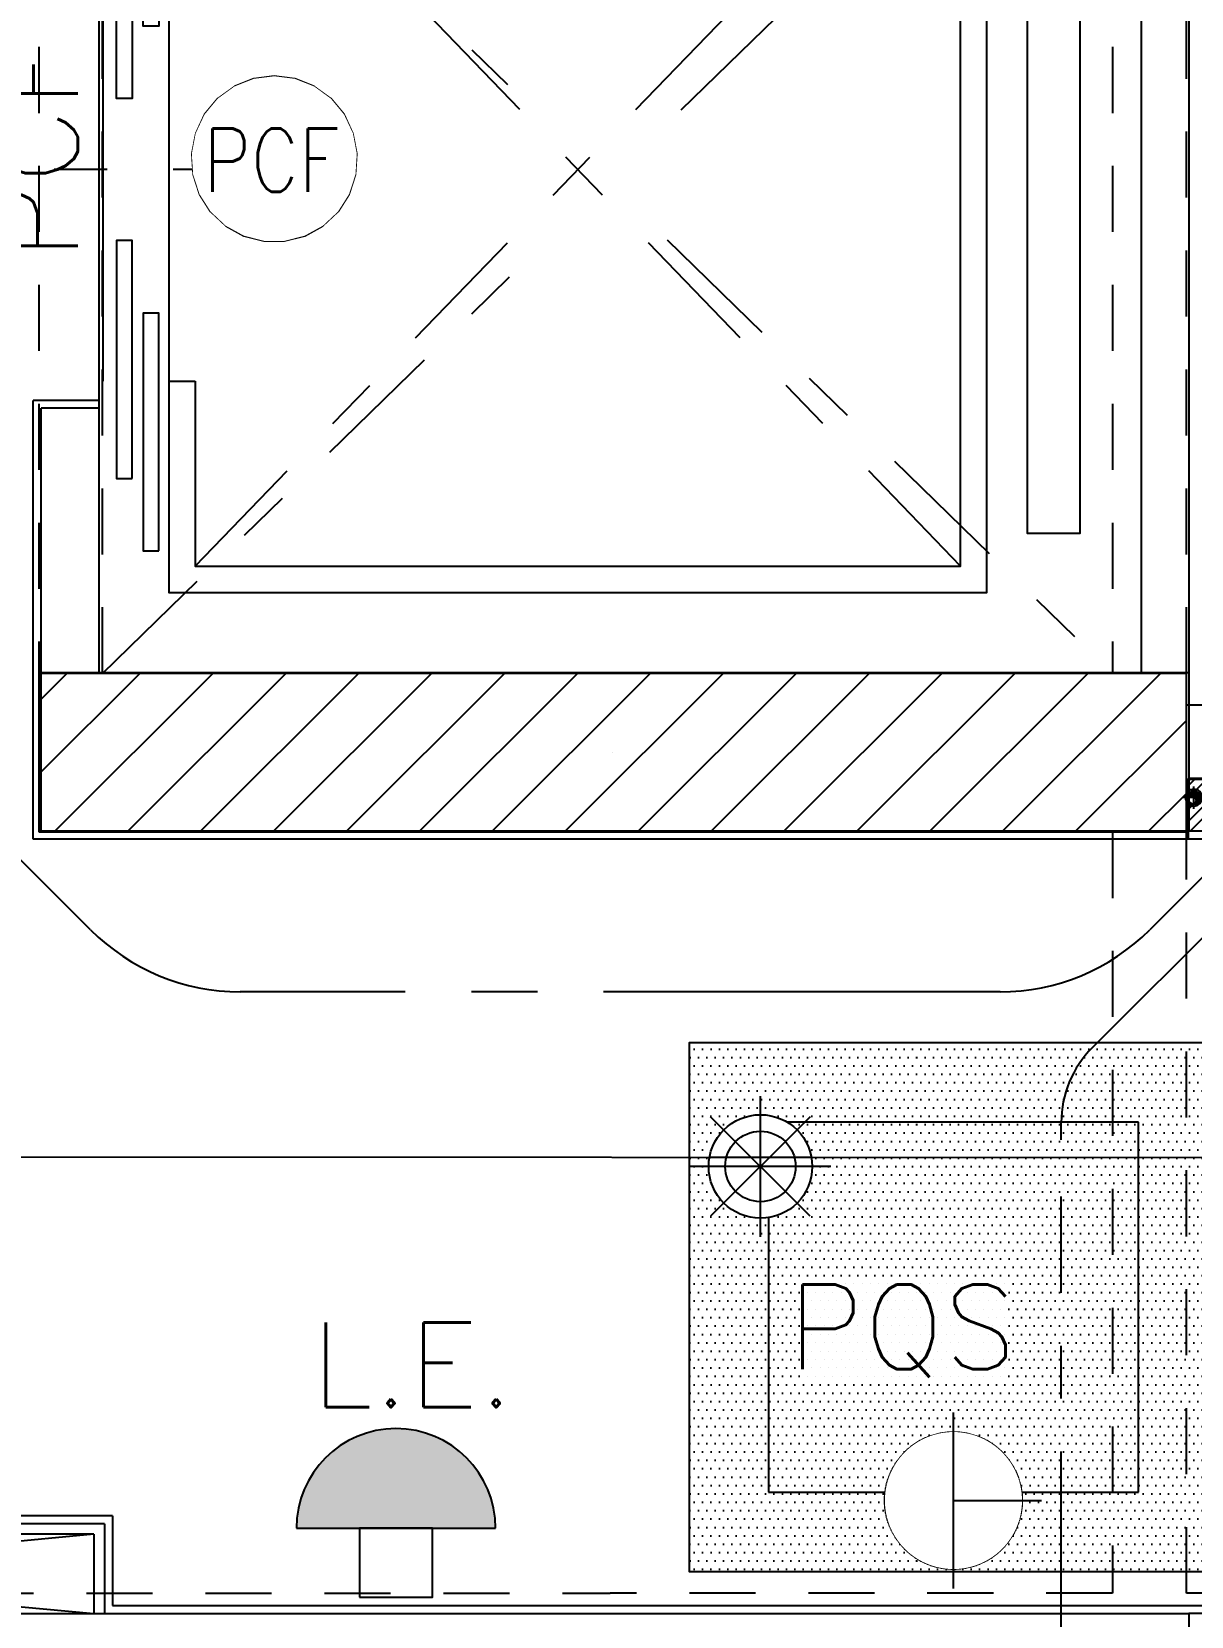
# Model space of a CAD drawing. Header units: millimetres. Extents: x 188.6 to 263.2, y 40.1 to 120.1.
# Drawn here: x 198.883 to 201.076, y 86.335 to 89.332 of the extents above; entities that cross this region are included whole.
import ezdxf
from ezdxf.enums import TextEntityAlignment as Align

# ---------------------------------------------------------------- set-up
doc = ezdxf.new("R2010")
doc.units = ezdxf.units.MM
doc.set_wipeout_variables(frame=1)
for name, pattern in [('CENTER2', [1.125, 0.75, -0.125, 0.125, -0.125]), ('DASHDOT2', [0.5, 0.25, -0.125, 0, -0.125]), ('HIDDEN2', [0.1875, 0.125, -0.0625])]:
    doc.linetypes.add(name, pattern=pattern)
for name, color, linetype in [('_XREF_APTOS 603 E 604$0$A-MC-ALVENARIA', 8, 'Continuous'), ('_XREF_APTOS 603 E 604$0$XREF-TIPO$0$V-MC-VISTA1', 8, 'Continuous'), ('ARQ', 8, 'Continuous'), ('ESTR-PILARES', 11, 'Continuous'), ('ESTR-VIGAS', 11, 'HIDDEN2'), ('ESTRUTURA', 7, 'Continuous'), ('EXTINTORES', 2, 'Continuous'), ('GAS-CX', 202, 'Continuous'), ('GAS-TUBO-PISO', 6, 'CENTER2'), ('INC-EXTINTORES', 20, 'Continuous'), ('INC-LE', 96, 'Continuous'), ('INC-PCF', 254, 'Continuous'), ('INC-TEXTO', 7, 'Continuous'), ('LE', 96, 'Continuous'), ('LE-TEXTO', 7, 'Continuous'), ('SPK', 10, 'Continuous'), ('SPK-INTERNO', 244, 'Continuous'), ('SPK-TUBO-TETO', 12, 'Continuous')]:
    doc.layers.add(name, color=color, linetype=linetype)
doc.styles.add('60-50', font='romans.shx', dxfattribs={"height": 0.08})
doc.styles.add('60-75', font='romans.shx', dxfattribs={"height": 0.12})
doc.styles.add('ROMANS', font='ROMANS.SHX', dxfattribs={"height": 0.15})

# ---------------------------------------------------------------- blocks, each defined once
blk = doc.blocks.new('COBERTURA_29-09-2016')
at = {"layer": 'ESTR-PILARES', "linetype": 'Continuous'}
for p, q in [((-7.78, 1.5492), (-7.5892, 1.74)), ((-7.78, 1.687), (-7.727, 1.74)), ((-7.7513, 1.44), (-7.4513, 1.74)), ((-7.6134, 1.44), (-7.3134, 1.74)), ((-7.4755, 1.44), (-7.1755, 1.74)), ((-7.3376, 1.44), (-7.0376, 1.74)), ((-7.1997, 1.44), (-6.8997, 1.74)), ((-7.0618, 1.44), (-6.7618, 1.74)), ((-6.924, 1.44), (-6.624, 1.74)), ((-6.7861, 1.44), (-6.4861, 1.74)), ((-6.6482, 1.44), (-6.3482, 1.74)), ((-6.5103, 1.44), (-6.2103, 1.74)), ((-6.3724, 1.44), (-6.0724, 1.74)), ((-6.2345, 1.44), (-5.9345, 1.74)), ((-6.0966, 1.44), (-5.7966, 1.74)), ((-5.9588, 1.44), (-5.6588, 1.74)), ((-5.8209, 1.44), (-5.61, 1.6509)), ((-6.695, 1.59), (-6.695, 1.59)), ((-5.683, 1.44), (-5.61, 1.513))]:
    blk.add_line(p, q, dxfattribs=at)
blk.add_lwpolyline([(-7.78, 1.44), (-5.61, 1.44), (-5.61, 1.74), (-7.78, 1.74), (-7.78, 1.44)], dxfattribs=at)
at = {"layer": 'ESTR-VIGAS', "linetype": 'DASHDOT2'}
for p, q in [((-7.66, 3.6), (-6.8942, 2.8543)), ((-6.5654, 2.8059), (-5.75, 3.6)), ((-7.66, 1.74), (-6.8112, 2.5666)), ((-6.5921, 2.56), (-5.75, 1.74))]:
    blk.add_line(p, q, dxfattribs=at)
at = {"layer": 'ESTR-VIGAS'}
for points in [[(-7.78, 3.6), (-7.78, 1.74)], [(-7.66, 1.74), (-7.66, 3.6)], [(-5.75, 3.6), (-5.75, 1.74)], [(-5.61, 1.74), (-5.61, 3.6)], [(-4.37, 1.68), (-5.61, 1.68)], [(-5.61, 1.54), (-4.07, 1.54)], [(-5.75, 1.44), (-5.75, 0)], [(-5.61, 0), (-5.61, 1.44)], [(-8.14, 0), (-6.7, 0)], [(-5.75, 0), (-6.7, 0)], [(-1.07, 0), (-5.61, 0)]]:
    blk.add_lwpolyline(points, dxfattribs=at)
blk = doc.blocks.new('XREF-TIPO$0$ELEVADOR_PLANTA')
at = {"color": 0, "linetype": 'DASHDOT2'}
for p, q in [((1.6221, -0.75), (0.175, 0.75)), ((0.175, -0.75), (1.6221, 0.75)), ((0.3831, 0), (-0.389, 0))]:
    blk.add_line(p, q, dxfattribs=at)
at = {"color": 0}
for p, q in [((0, 0.4), (0, -0.4)), ((0.125, 0.4), (0.175, 0.4)), ((0.125, -0.4), (0.175, -0.4))]:
    blk.add_line(p, q, dxfattribs=at)
for points in [[(1.6721, 0), (1.6721, 0.8), (0.125, 0.8), (0.125, -0.8), (1.6721, -0.8), (1.6721, 0)], [(1.6221, 0.75), (0.175, 0.75), (0.175, 0.4)], [(1.6221, 0), (1.6221, 0.75)], [(0.175, -0.4), (0.175, -0.75), (1.6221, -0.75), (1.6221, 0)]]:
    blk.add_lwpolyline(points, dxfattribs=at)
for points in [[(0.1061, 0.7215), (0.1061, 0.2715), (0.0761, 0.2715), (0.0761, 0.7215)], [(1.7484, 0.6346), (1.7484, -0.6875), (1.8484, -0.6875), (1.8484, 0.6346)], [(0.0558, 0.5843), (0.0558, 0.1343), (0.0258, 0.1343), (0.0258, 0.5843)], [(0.0558, -0.5843), (0.0558, -0.1343), (0.0258, -0.1343), (0.0258, -0.5843)], [(0.1061, -0.7215), (0.1061, -0.2715), (0.0761, -0.2715), (0.0761, -0.7215)]]:
    blk.add_lwpolyline(points, close=True, dxfattribs=at)
blk = doc.blocks.new('A$C0BE265FA')
at = {"layer": '_XREF_APTOS 603 E 604$0$XREF-TIPO$0$V-MC-VISTA1'}
h = blk.add_hatch(dxfattribs=at)
h.set_pattern_fill('ANSI31', color=256, scale=0.005)
h.set_pattern_definition([(45, (-2161.025458, -1496.791574), (-0.01122532015, 0.01122532015), [])])
h.paths.add_polyline_path([(-9.29, -0.0746), (-10.25, -0.0748), (-10.25, 0.0251), (-9.29, 0.0251)])
at = {"layer": '_XREF_APTOS 603 E 604$0$A-MC-ALVENARIA'}
for p, q in [((-9.29, 0.0251), (-10.25, 0.0251)), ((-10.1953, -0.0898), (-10.3903, -0.0898)), ((-10.25, -0.0748), (-10.3652, -0.0748)), ((-9.29, -0.0746), (-10.25, -0.0748))]:
    blk.add_line(p, q, dxfattribs=at)
at = {"layer": 'ARQ'}
for p, q in [((-10.34, 2.8453), (-10.34, 0.3251)), ((-10.25, 2.1853), (-10.25, 0.0251)), ((-10.34, 2.0853), (-10.34, 0.2251)), ((-12.3103, 0.7251), (-12.3103, 1.5551)), ((-12.3103, 0.7401), (-12.4353, 0.7401)), ((-12.4353, -0.0898), (-12.4353, 0.7401)), ((-12.4203, 0.2252), (-12.4203, 0.7251)), ((-12.3103, 0.7251), (-12.4203, 0.7251)), ((-12.3103, 0.7251), (-12.3103, 0.7401)), ((-12.3103, 0.2252), (-12.3103, 0.7251)), ((-12.3502, 0.2251), (-10.34, 0.2251)), ((-10.2503, -0.0898), (-10.2503, 0.0251)), ((-10.25, 0.0252), (-10.25, -0.0748)), ((-10.235, -0.0898), (-12.4353, -0.0898)), ((-12.2853, -1.37), (-13.935, -1.37)), ((-12.2853, -1.37), (-12.2853, -1.5399)), ((-12.3003, -1.385), (-13.95, -1.385)), ((-12.3203, -1.405), (-13.95, -1.405)), ((-12.3203, -1.405), (-13.95, -1.555)), ((-13.95, -1.405), (-12.3203, -1.5549)), ((-12.3203, -1.405), (-12.3203, -1.5549)), ((-12.3003, -1.385), (-12.3003, -1.5549)), ((-13.95, -1.555), (-10.25, -1.555)), ((-12.2853, -1.5399), (-10.225, -1.5399)), ((-4.7653, -1.555), (-10.25, -1.555)), ((-4.665, -1.555), (-10.25, -1.555)), ((-10.25, -1.555), (-10.25, -5.0897))]:
    blk.add_line(p, q, dxfattribs=at)
blk.add_lwpolyline([(-12.4203, 0.2251), (-10.25, 0.2251), (-10.25, -0.0748), (-12.4203, -0.0748)], close=True, dxfattribs=at)
blk.add_lwpolyline([(-12.4203, 0.2251), (-10.25, 0.2251), (-10.25, -0.0748), (-12.4203, -0.0748)], close=True, dxfattribs=at)
blk.add_blockref('XREF-TIPO$0$ELEVADOR_PLANTA', (-12.3036, 1.1767), dxfattribs=at)
blk = doc.blocks.new('indicação extintor')
h = blk.add_hatch()
h.set_pattern_fill('DOTS', color=50, scale=0.01)
h.paths.add_polyline_path([(0.5, 1), (-0.5, 1), (-0.5, 0), (0.5, 0)])
h.paths.add_polyline_path([(0.35, 0.85), (0.35, 0.15), (-0.35, 0.15), (-0.35, 0.85)], flags=16)
h = blk.add_hatch()
h.set_pattern_fill('DOTS', color=244, scale=0.01)
h.paths.add_polyline_path([(0.35, 0.85), (-0.35, 0.85), (-0.35, 0.15), (0.35, 0.15)])
at = {"color": 244}
for p, q in [((0.35, 0.85), (-0.35, 0.85)), ((-0.35, 0.85), (-0.35, 0.15)), ((0.35, 0.15), (0.35, 0.85)), ((-0.35, 0.15), (0.35, 0.15))]:
    blk.add_line(p, q, dxfattribs=at)
blk.add_lwpolyline([(-0.5, 0), (0.5, 0), (0.5, 1), (-0.5, 1)], close=True, dxfattribs=at)
blk = doc.blocks.new('SPK')
blk.add_wipeout([(-0.0692, 0.0692), (-0.0673, 0.0711), (-0.0673, 0.0711), (-0.0658, 0.0724), (-0.0658, 0.0724), (-0.0636, 0.0744), (-0.0636, 0.0744), (-0.0618, 0.0759), (-0.0618, 0.0759), (-0.0596, 0.0776), (-0.0596, 0.0776), (-0.0579, 0.0789), (-0.0579, 0.0789), (-0.0546, 0.0813), (-0.0546, 0.0813), (-0.0525, 0.0826), (-0.0507, 0.0837), (-0.0507, 0.0837), (-0.0481, 0.0852), (-0.0481, 0.0852), (-0.0453, 0.0868), (-0.0453, 0.0868), (-0.0431, 0.0879), (-0.0416, 0.0886), (-0.0399, 0.0894), (-0.0399, 0.0894), (-0.0364, 0.0908), (-0.0364, 0.0908), (-0.0341, 0.0917), (-0.0318, 0.0926), (-0.0302, 0.0931), (-0.0281, 0.0938), (-0.0266, 0.0942), (-0.0266, 0.0942), (-0.0244, 0.0948), (-0.0226, 0.0952), (-0.0226, 0.0952), (-0.0203, 0.0957), (-0.0203, 0.0957), (-0.0183, 0.0961), (-0.0183, 0.0961), (-0.0148, 0.0968), (-0.0148, 0.0968), (-0.0114, 0.0972), (-0.01, 0.0974), (-0.0083, 0.0975), (-0.0083, 0.0975), (-0.0058, 0.0977), (-0.0047, 0.0978), (-0.0047, 0.0978), (-0.0027, 0.0978), (-0.0027, 0.0978), (-0.001, 0.0979), (-0.001, 0.0979), (0, 0.0979), (0.0016, 0.0979), (0.0038, 0.0978), (0.0038, 0.0978), (0.0084, 0.0975), (0.0113, 0.0972), (0.0113, 0.0972), (0.0155, 0.0966), (0.0175, 0.0963), (0.0175, 0.0963), (0.0207, 0.0957), (0.0228, 0.0952), (0.0248, 0.0947), (0.0248, 0.0947), (0.0274, 0.094), (0.0274, 0.094), (0.0306, 0.093), (0.0324, 0.0924), (0.0324, 0.0924), (0.0354, 0.0912), (0.0373, 0.0905), (0.0373, 0.0905), (0.0398, 0.0894), (0.0422, 0.0883), (0.0422, 0.0883), (0.0451, 0.0869), (0.0469, 0.0859), (0.049, 0.0847), (0.0513, 0.0833), (0.053, 0.0823), (0.0549, 0.081), (0.0566, 0.0798), (0.0566, 0.0798), (0.0592, 0.078), (0.0615, 0.0762), (0.0659, 0.0724), (0.0669, 0.0714), (0.0669, 0.0714), (0.0692, 0.0692), (0.0692, 0.0692), (0.0692, 0.0692), (0.0692, 0.0692), (0.0717, 0.0667), (0.0717, 0.0667), (0.0739, 0.0642), (0.0739, 0.0642), (0.0753, 0.0626), (0.0753, 0.0626), (0.0765, 0.0611), (0.0765, 0.0611), (0.0785, 0.0585), (0.0785, 0.0585), (0.0805, 0.0556), (0.0805, 0.0556), (0.0805, 0.0556), (0.0826, 0.0526), (0.0826, 0.0526), (0.0841, 0.05), (0.0841, 0.05), (0.0855, 0.0476), (0.0865, 0.0458), (0.0865, 0.0458), (0.0877, 0.0434), (0.0877, 0.0434), (0.0877, 0.0434), (0.089, 0.0407), (0.089, 0.0407), (0.0901, 0.0382), (0.0901, 0.0382), (0.0915, 0.0348), (0.0915, 0.0348), (0.0927, 0.0315), (0.0932, 0.0298), (0.0938, 0.028), (0.0938, 0.028), (0.0938, 0.028), (0.0948, 0.0246), (0.0948, 0.0246), (0.0948, 0.0246), (0.0952, 0.0228), (0.0952, 0.0228), (0.0957, 0.0206), (0.0961, 0.0188), (0.0964, 0.0169), (0.0967, 0.0153), (0.0969, 0.0135), (0.0969, 0.0135), (0.0972, 0.0113), (0.0972, 0.0113), (0.0975, 0.0085), (0.0975, 0.0085), (0.0978, 0.005), (0.0978, 0.005), (0.0979, 0.0023), (0.0979, 0.0023), (0.0979, 0), (0.0979, 0), (0.0978, -0.0048), (0.0978, -0.0048), (0.0976, -0.0077), (0.0973, -0.0103), (0.0973, -0.0103), (0.0968, -0.0148), (0.0968, -0.0148), (0.0959, -0.0195), (0.0959, -0.0195), (0.0949, -0.0238), (0.0949, -0.0238), (0.094, -0.0272), (0.094, -0.0272), (0.093, -0.0305), (0.093, -0.0305), (0.0911, -0.0357), (0.0911, -0.0357), (0.0897, -0.0391), (0.0897, -0.0391), (0.088, -0.0429), (0.088, -0.0429), (0.0861, -0.0466), (0.0844, -0.0496), (0.082, -0.0534), (0.082, -0.0534), (0.0794, -0.0572), (0.0776, -0.0596), (0.0776, -0.0596), (0.074, -0.0641), (0.074, -0.0641), (0.074, -0.0641), (0.069, -0.069), (0.0692, -0.0692), (0.0675, -0.0709), (0.0675, -0.0709), (0.0664, -0.0719), (0.0651, -0.0731), (0.064, -0.0741), (0.0627, -0.0752), (0.061, -0.0766), (0.0597, -0.0776), (0.0584, -0.0785), (0.0564, -0.08), (0.0546, -0.0813), (0.053, -0.0823), (0.0515, -0.0833), (0.0488, -0.0849), (0.0465, -0.0862), (0.0443, -0.0873), (0.0415, -0.0887), (0.0389, -0.0898), (0.037, -0.0907), (0.0339, -0.0918), (0.0339, -0.0918), (0.0315, -0.0927), (0.0283, -0.0937), (0.0244, -0.0948), (0.0216, -0.0955), (0.019, -0.096), (0.0154, -0.0967), (0.0126, -0.0971), (0.0101, -0.0974), (0.0064, -0.0977), (0.0029, -0.0979), (0, -0.0979), (-0.0021, -0.0979), (-0.0084, -0.0975), (-0.0131, -0.097), (-0.0169, -0.0964), (-0.019, -0.096), (-0.0218, -0.0954), (-0.0218, -0.0954), (-0.0256, -0.0945), (-0.0275, -0.094), (-0.0305, -0.093), (-0.0342, -0.0917), (-0.0367, -0.0908), (-0.0398, -0.0894), (-0.044, -0.0874), (-0.0451, -0.0869), (-0.0481, -0.0853), (-0.0511, -0.0835), (-0.053, -0.0823), (-0.0553, -0.0808), (-0.059, -0.0781), (-0.0603, -0.0771), (-0.0619, -0.0759), (-0.064, -0.0741), (-0.0665, -0.0718), (-0.0676, -0.0708), (-0.0692, -0.0692), (-0.0718, -0.0665), (-0.0755, -0.0623), (-0.0755, -0.0623), (-0.0792, -0.0576), (-0.0792, -0.0576), (-0.0813, -0.0545), (-0.0813, -0.0545), (-0.0848, -0.0489), (-0.0865, -0.0458), (-0.0865, -0.0458), (-0.0865, -0.0458), (-0.0891, -0.0406), (-0.0891, -0.0406), (-0.0912, -0.0355), (-0.0912, -0.0355), (-0.093, -0.0306), (-0.093, -0.0306), (-0.0944, -0.0259), (-0.0953, -0.0222), (-0.0962, -0.0181), (-0.0967, -0.015), (-0.0972, -0.0118), (-0.0976, -0.007), (-0.0978, -0.0044), (-0.0979, 0), (-0.0978, 0.0032), (-0.0977, 0.0066), (-0.0977, 0.0066), (-0.0974, 0.01), (-0.0974, 0.01), (-0.0969, 0.0136), (-0.0965, 0.0165), (-0.096, 0.019), (-0.0954, 0.022), (-0.0947, 0.0246), (-0.094, 0.0273), (-0.0932, 0.03), (-0.0932, 0.03), (-0.0919, 0.0338), (-0.0919, 0.0338), (-0.0891, 0.0405), (-0.0878, 0.0433), (-0.0865, 0.0458), (-0.0842, 0.0499), (-0.0842, 0.0499), (-0.0842, 0.0499), (-0.0819, 0.0537), (-0.0819, 0.0537), (-0.0794, 0.0572), (-0.0794, 0.0572), (-0.0758, 0.062), (-0.0758, 0.062), (-0.0725, 0.0658), (-0.0691, 0.0691)]).dxf.layer = 'SPK'
at = {"layer": 'SPK'}
blk.add_circle((0, 0), 0.0979, dxfattribs=at)
at = {"layer": 'SPK-INTERNO'}
for p, q in [((0, 0.1332), (0, -0.1332)), ((-0.0942, 0.0942), (0.0942, -0.0942)), ((-0.0942, -0.0942), (0.0942, 0.0942)), ((-0.1332, 0), (0.1332, 0))]:
    blk.add_line(p, q, dxfattribs=at)
blk.add_circle((0, 0), 0.0666, dxfattribs=at)
blk = doc.blocks.new('LE')
at = {"layer": 'INC-LE'}
blk.add_hatch(color=256, dxfattribs=at).paths.add_polyline_path([(-0.1674, 0.1162), (0.1674, 0.1162, 1)])
blk.add_line((-0.1674, 0.1162), (0.1674, 0.1162), dxfattribs=at)
blk.add_lwpolyline([(-0.0614, 0), (0.0614, 0), (0.0614, 0.1162), (-0.0614, 0.1162)], close=True, dxfattribs=at)
blk.add_arc((0, 0.1162), 0.1674, 0, 180, dxfattribs=at)
blk = doc.blocks.new('PO')
blk.add_wipeout([(-0.1728, 0), (-0.1728, -0.003), (-0.1727, -0.006), (-0.1726, -0.009), (-0.1724, -0.0121), (-0.1721, -0.0151), (-0.1719, -0.0181), (-0.1715, -0.0211), (-0.1711, -0.024), (-0.1707, -0.027), (-0.1702, -0.03), (-0.1696, -0.033), (-0.169, -0.0359), (-0.1684, -0.0389), (-0.1677, -0.0418), (-0.1669, -0.0447), (-0.1661, -0.0476), (-0.1652, -0.0505), (-0.1643, -0.0534), (-0.1634, -0.0563), (-0.1624, -0.0591), (-0.1613, -0.0619), (-0.1602, -0.0647), (-0.1591, -0.0675), (-0.1579, -0.0703), (-0.1566, -0.073), (-0.1553, -0.0758), (-0.154, -0.0784), (-0.1526, -0.0811), (-0.1511, -0.0838), (-0.1496, -0.0864), (-0.1481, -0.089), (-0.1465, -0.0916), (-0.1449, -0.0941), (-0.1433, -0.0966), (-0.1415, -0.0991), (-0.1398, -0.1016), (-0.138, -0.104), (-0.1362, -0.1064), (-0.1343, -0.1087), (-0.1324, -0.1111), (-0.1304, -0.1134), (-0.1284, -0.1156), (-0.1264, -0.1178), (-0.1243, -0.12), (-0.1222, -0.1222), (-0.12, -0.1243), (-0.1178, -0.1264), (-0.1156, -0.1284), (-0.1134, -0.1304), (-0.1111, -0.1324), (-0.1087, -0.1343), (-0.1064, -0.1362), (-0.104, -0.138), (-0.1016, -0.1398), (-0.0991, -0.1415), (-0.0966, -0.1433), (-0.0941, -0.1449), (-0.0916, -0.1465), (-0.089, -0.1481), (-0.0864, -0.1496), (-0.0838, -0.1511), (-0.0811, -0.1526), (-0.0784, -0.154), (-0.0758, -0.1553), (-0.073, -0.1566), (-0.0703, -0.1579), (-0.0675, -0.1591), (-0.0647, -0.1602), (-0.0619, -0.1613), (-0.0591, -0.1624), (-0.0563, -0.1634), (-0.0534, -0.1643), (-0.0505, -0.1652), (-0.0476, -0.1661), (-0.0447, -0.1669), (-0.0418, -0.1677), (-0.0389, -0.1684), (-0.0359, -0.169), (-0.033, -0.1696), (-0.03, -0.1702), (-0.027, -0.1707), (-0.024, -0.1711), (-0.0211, -0.1715), (-0.0181, -0.1719), (-0.0151, -0.1721), (-0.0121, -0.1724), (-0.009, -0.1726), (-0.006, -0.1727), (-0.003, -0.1728), (0, -0.1728), (0.003, -0.1728), (0.006, -0.1727), (0.009, -0.1726), (0.0121, -0.1724), (0.0151, -0.1721), (0.0181, -0.1719), (0.0211, -0.1715), (0.024, -0.1711), (0.027, -0.1707), (0.03, -0.1702), (0.033, -0.1696), (0.0359, -0.169), (0.0389, -0.1684), (0.0418, -0.1677), (0.0447, -0.1669), (0.0476, -0.1661), (0.0505, -0.1652), (0.0534, -0.1643), (0.0563, -0.1634), (0.0591, -0.1624), (0.0619, -0.1613), (0.0647, -0.1602), (0.0675, -0.1591), (0.0703, -0.1579), (0.073, -0.1566), (0.0758, -0.1553), (0.0784, -0.154), (0.0811, -0.1526), (0.0838, -0.1511), (0.0864, -0.1496), (0.089, -0.1481), (0.0916, -0.1465), (0.0941, -0.1449), (0.0966, -0.1433), (0.0991, -0.1415), (0.1016, -0.1398), (0.104, -0.138), (0.1064, -0.1362), (0.1087, -0.1343), (0.1111, -0.1324), (0.1134, -0.1304), (0.1156, -0.1284), (0.1178, -0.1264), (0.12, -0.1243), (0.1222, -0.1222), (0.1243, -0.12), (0.1264, -0.1178), (0.1284, -0.1156), (0.1304, -0.1134), (0.1324, -0.1111), (0.1343, -0.1087), (0.1362, -0.1064), (0.138, -0.104), (0.1398, -0.1016), (0.1415, -0.0991), (0.1433, -0.0966), (0.1449, -0.0941), (0.1465, -0.0916), (0.1481, -0.089), (0.1496, -0.0864), (0.1511, -0.0838), (0.1526, -0.0811), (0.154, -0.0784), (0.1553, -0.0758), (0.1566, -0.073), (0.1579, -0.0703), (0.1591, -0.0675), (0.1602, -0.0647), (0.1613, -0.0619), (0.1624, -0.0591), (0.1634, -0.0563), (0.1643, -0.0534), (0.1652, -0.0505), (0.1661, -0.0476), (0.1669, -0.0447), (0.1677, -0.0418), (0.1684, -0.0389), (0.169, -0.0359), (0.1696, -0.033), (0.1702, -0.03), (0.1707, -0.027), (0.1711, -0.024), (0.1715, -0.0211), (0.1719, -0.0181), (0.1721, -0.0151), (0.1724, -0.0121), (0.1726, -0.009), (0.1727, -0.006), (0.1728, -0.003), (0.1728, 0), (0.1728, 0.003), (0.1727, 0.006), (0.1726, 0.009), (0.1724, 0.0121), (0.1721, 0.0151), (0.1719, 0.0181), (0.1715, 0.0211), (0.1711, 0.024), (0.1707, 0.027), (0.1702, 0.03), (0.1696, 0.033), (0.169, 0.0359), (0.1684, 0.0389), (0.1677, 0.0418), (0.1669, 0.0447), (0.1661, 0.0476), (0.1652, 0.0505), (0.1643, 0.0534), (0.1634, 0.0563), (0.1624, 0.0591), (0.1613, 0.0619), (0.1602, 0.0647), (0.1591, 0.0675), (0.1579, 0.0703), (0.1566, 0.073), (0.1553, 0.0758), (0.154, 0.0784), (0.1526, 0.0811), (0.1511, 0.0838), (0.1496, 0.0864), (0.1481, 0.089), (0.1465, 0.0916), (0.1449, 0.0941), (0.1433, 0.0966), (0.1415, 0.0991), (0.1398, 0.1016), (0.138, 0.104), (0.1362, 0.1064), (0.1343, 0.1087), (0.1324, 0.1111), (0.1304, 0.1134), (0.1284, 0.1156), (0.1264, 0.1178), (0.1243, 0.12), (0.1222, 0.1222), (0.12, 0.1243), (0.1178, 0.1264), (0.1156, 0.1284), (0.1134, 0.1304), (0.1111, 0.1324), (0.1087, 0.1343), (0.1064, 0.1362), (0.104, 0.138), (0.1016, 0.1398), (0.0991, 0.1415), (0.0966, 0.1433), (0.0941, 0.1449), (0.0916, 0.1465), (0.089, 0.1481), (0.0864, 0.1496), (0.0838, 0.1511), (0.0811, 0.1526), (0.0784, 0.154), (0.0758, 0.1553), (0.073, 0.1566), (0.0703, 0.1579), (0.0675, 0.1591), (0.0647, 0.1602), (0.0619, 0.1613), (0.0591, 0.1624), (0.0563, 0.1634), (0.0534, 0.1643), (0.0505, 0.1652), (0.0476, 0.1661), (0.0447, 0.1669), (0.0418, 0.1677), (0.0389, 0.1684), (0.0359, 0.169), (0.033, 0.1696), (0.03, 0.1702), (0.027, 0.1707), (0.024, 0.1711), (0.0211, 0.1715), (0.0181, 0.1719), (0.0151, 0.1721), (0.0121, 0.1724), (0.009, 0.1726), (0.006, 0.1727), (0.003, 0.1728), (0, 0.1728), (-0.003, 0.1728), (-0.006, 0.1727), (-0.009, 0.1726), (-0.0121, 0.1724), (-0.0151, 0.1721), (-0.0181, 0.1719), (-0.0211, 0.1715), (-0.024, 0.1711), (-0.027, 0.1707), (-0.03, 0.1702), (-0.033, 0.1696), (-0.0359, 0.169), (-0.0389, 0.1684), (-0.0418, 0.1677), (-0.0447, 0.1669), (-0.0476, 0.1661), (-0.0505, 0.1652), (-0.0534, 0.1643), (-0.0563, 0.1634), (-0.0591, 0.1624), (-0.0619, 0.1613), (-0.0647, 0.1602), (-0.0675, 0.1591), (-0.0703, 0.1579), (-0.073, 0.1566), (-0.0758, 0.1553), (-0.0784, 0.154), (-0.0811, 0.1526), (-0.0838, 0.1511), (-0.0864, 0.1496), (-0.089, 0.1481), (-0.0916, 0.1465), (-0.0941, 0.1449), (-0.0966, 0.1433), (-0.0991, 0.1415), (-0.1016, 0.1398), (-0.104, 0.138), (-0.1064, 0.1362), (-0.1087, 0.1343), (-0.1111, 0.1324), (-0.1134, 0.1304), (-0.1156, 0.1284), (-0.1178, 0.1264), (-0.12, 0.1243), (-0.1222, 0.1222), (-0.1243, 0.12), (-0.1264, 0.1178), (-0.1284, 0.1156), (-0.1304, 0.1134), (-0.1324, 0.1111), (-0.1343, 0.1087), (-0.1362, 0.1064), (-0.138, 0.104), (-0.1398, 0.1016), (-0.1415, 0.0991), (-0.1433, 0.0966), (-0.1449, 0.0941), (-0.1465, 0.0916), (-0.1481, 0.089), (-0.1496, 0.0864), (-0.1511, 0.0838), (-0.1526, 0.0811), (-0.154, 0.0784), (-0.1553, 0.0758), (-0.1566, 0.073), (-0.1579, 0.0703), (-0.1591, 0.0675), (-0.1602, 0.0647), (-0.1613, 0.0619), (-0.1624, 0.0591), (-0.1634, 0.0563), (-0.1643, 0.0534), (-0.1652, 0.0505), (-0.1661, 0.0476), (-0.1669, 0.0447), (-0.1677, 0.0418), (-0.1684, 0.0389), (-0.169, 0.0359), (-0.1696, 0.033), (-0.1702, 0.03), (-0.1707, 0.027), (-0.1711, 0.024), (-0.1715, 0.0211), (-0.1719, 0.0181), (-0.1721, 0.0151), (-0.1724, 0.0121), (-0.1726, 0.009), (-0.1727, 0.006), (-0.1728, 0.003)]).dxf.layer = 'INC-EXTINTORES'
at = {"layer": 'INC-EXTINTORES'}
blk.add_lwpolyline([(-0.1728, 0), (-0.1728, -0.003), (-0.1727, -0.006), (-0.1726, -0.009), (-0.1724, -0.0121), (-0.1721, -0.0151), (-0.1719, -0.0181), (-0.1715, -0.0211), (-0.1711, -0.024), (-0.1707, -0.027), (-0.1702, -0.03), (-0.1696, -0.033), (-0.169, -0.0359), (-0.1684, -0.0389), (-0.1677, -0.0418), (-0.1669, -0.0447), (-0.1661, -0.0476), (-0.1652, -0.0505), (-0.1643, -0.0534), (-0.1634, -0.0563), (-0.1624, -0.0591), (-0.1613, -0.0619), (-0.1602, -0.0647), (-0.1591, -0.0675), (-0.1579, -0.0703), (-0.1566, -0.073), (-0.1553, -0.0758), (-0.154, -0.0784), (-0.1526, -0.0811), (-0.1511, -0.0838), (-0.1496, -0.0864), (-0.1481, -0.089), (-0.1465, -0.0916), (-0.1449, -0.0941), (-0.1433, -0.0966), (-0.1415, -0.0991), (-0.1398, -0.1016), (-0.138, -0.104), (-0.1362, -0.1064), (-0.1343, -0.1087), (-0.1324, -0.1111), (-0.1304, -0.1134), (-0.1284, -0.1156), (-0.1264, -0.1178), (-0.1243, -0.12), (-0.1222, -0.1222), (-0.12, -0.1243), (-0.1178, -0.1264), (-0.1156, -0.1284), (-0.1134, -0.1304), (-0.1111, -0.1324), (-0.1087, -0.1343), (-0.1064, -0.1362), (-0.104, -0.138), (-0.1016, -0.1398), (-0.0991, -0.1415), (-0.0966, -0.1433), (-0.0941, -0.1449), (-0.0916, -0.1465), (-0.089, -0.1481), (-0.0864, -0.1496), (-0.0838, -0.1511), (-0.0811, -0.1526), (-0.0784, -0.154), (-0.0758, -0.1553), (-0.073, -0.1566), (-0.0703, -0.1579), (-0.0675, -0.1591), (-0.0647, -0.1602), (-0.0619, -0.1613), (-0.0591, -0.1624), (-0.0563, -0.1634), (-0.0534, -0.1643), (-0.0505, -0.1652), (-0.0476, -0.1661), (-0.0447, -0.1669), (-0.0418, -0.1677), (-0.0389, -0.1684), (-0.0359, -0.169), (-0.033, -0.1696), (-0.03, -0.1702), (-0.027, -0.1707), (-0.024, -0.1711), (-0.0211, -0.1715), (-0.0181, -0.1719), (-0.0151, -0.1721), (-0.0121, -0.1724), (-0.009, -0.1726), (-0.006, -0.1727), (-0.003, -0.1728), (0, -0.1728), (0.003, -0.1728), (0.006, -0.1727), (0.009, -0.1726), (0.0121, -0.1724), (0.0151, -0.1721), (0.0181, -0.1719), (0.0211, -0.1715), (0.024, -0.1711), (0.027, -0.1707), (0.03, -0.1702), (0.033, -0.1696), (0.0359, -0.169), (0.0389, -0.1684), (0.0418, -0.1677), (0.0447, -0.1669), (0.0476, -0.1661), (0.0505, -0.1652), (0.0534, -0.1643), (0.0563, -0.1634), (0.0591, -0.1624), (0.0619, -0.1613), (0.0647, -0.1602), (0.0675, -0.1591), (0.0703, -0.1579), (0.073, -0.1566), (0.0758, -0.1553), (0.0784, -0.154), (0.0811, -0.1526), (0.0838, -0.1511), (0.0864, -0.1496), (0.089, -0.1481), (0.0916, -0.1465), (0.0941, -0.1449), (0.0966, -0.1433), (0.0991, -0.1415), (0.1016, -0.1398), (0.104, -0.138), (0.1064, -0.1362), (0.1087, -0.1343), (0.1111, -0.1324), (0.1134, -0.1304), (0.1156, -0.1284), (0.1178, -0.1264), (0.12, -0.1243), (0.1222, -0.1222), (0.1243, -0.12), (0.1264, -0.1178), (0.1284, -0.1156), (0.1304, -0.1134), (0.1324, -0.1111), (0.1343, -0.1087), (0.1362, -0.1064), (0.138, -0.104), (0.1398, -0.1016), (0.1415, -0.0991), (0.1433, -0.0966), (0.1449, -0.0941), (0.1465, -0.0916), (0.1481, -0.089), (0.1496, -0.0864), (0.1511, -0.0838), (0.1526, -0.0811), (0.154, -0.0784), (0.1553, -0.0758), (0.1566, -0.073), (0.1579, -0.0703), (0.1591, -0.0675), (0.1602, -0.0647), (0.1613, -0.0619), (0.1624, -0.0591), (0.1634, -0.0563), (0.1643, -0.0534), (0.1652, -0.0505), (0.1661, -0.0476), (0.1669, -0.0447), (0.1677, -0.0418), (0.1684, -0.0389), (0.169, -0.0359), (0.1696, -0.033), (0.1702, -0.03), (0.1707, -0.027), (0.1711, -0.024), (0.1715, -0.0211), (0.1719, -0.0181), (0.1721, -0.0151), (0.1724, -0.0121), (0.1726, -0.009), (0.1727, -0.006), (0.1728, -0.003), (0.1728, 0), (0.1728, 0.003), (0.1727, 0.006), (0.1726, 0.009), (0.1724, 0.0121), (0.1721, 0.0151), (0.1719, 0.0181), (0.1715, 0.0211), (0.1711, 0.024), (0.1707, 0.027), (0.1702, 0.03), (0.1696, 0.033), (0.169, 0.0359), (0.1684, 0.0389), (0.1677, 0.0418), (0.1669, 0.0447), (0.1661, 0.0476), (0.1652, 0.0505), (0.1643, 0.0534), (0.1634, 0.0563), (0.1624, 0.0591), (0.1613, 0.0619), (0.1602, 0.0647), (0.1591, 0.0675), (0.1579, 0.0703), (0.1566, 0.073), (0.1553, 0.0758), (0.154, 0.0784), (0.1526, 0.0811), (0.1511, 0.0838), (0.1496, 0.0864), (0.1481, 0.089), (0.1465, 0.0916), (0.1449, 0.0941), (0.1433, 0.0966), (0.1415, 0.0991), (0.1398, 0.1016), (0.138, 0.104), (0.1362, 0.1064), (0.1343, 0.1087), (0.1324, 0.1111), (0.1304, 0.1134), (0.1284, 0.1156), (0.1264, 0.1178), (0.1243, 0.12), (0.1222, 0.1222), (0.12, 0.1243), (0.1178, 0.1264), (0.1156, 0.1284), (0.1134, 0.1304), (0.1111, 0.1324), (0.1087, 0.1343), (0.1064, 0.1362), (0.104, 0.138), (0.1016, 0.1398), (0.0991, 0.1415), (0.0966, 0.1433), (0.0941, 0.1449), (0.0916, 0.1465), (0.089, 0.1481), (0.0864, 0.1496), (0.0838, 0.1511), (0.0811, 0.1526), (0.0784, 0.154), (0.0758, 0.1553), (0.073, 0.1566), (0.0703, 0.1579), (0.0675, 0.1591), (0.0647, 0.1602), (0.0619, 0.1613), (0.0591, 0.1624), (0.0563, 0.1634), (0.0534, 0.1643), (0.0505, 0.1652), (0.0476, 0.1661), (0.0447, 0.1669), (0.0418, 0.1677), (0.0389, 0.1684), (0.0359, 0.169), (0.033, 0.1696), (0.03, 0.1702), (0.027, 0.1707), (0.024, 0.1711), (0.0211, 0.1715), (0.0181, 0.1719), (0.0151, 0.1721), (0.0121, 0.1724), (0.009, 0.1726), (0.006, 0.1727), (0.003, 0.1728), (0, 0.1728), (-0.003, 0.1728), (-0.006, 0.1727), (-0.009, 0.1726), (-0.0121, 0.1724), (-0.0151, 0.1721), (-0.0181, 0.1719), (-0.0211, 0.1715), (-0.024, 0.1711), (-0.027, 0.1707), (-0.03, 0.1702), (-0.033, 0.1696), (-0.0359, 0.169), (-0.0389, 0.1684), (-0.0418, 0.1677), (-0.0447, 0.1669), (-0.0476, 0.1661), (-0.0505, 0.1652), (-0.0534, 0.1643), (-0.0563, 0.1634), (-0.0591, 0.1624), (-0.0619, 0.1613), (-0.0647, 0.1602), (-0.0675, 0.1591), (-0.0703, 0.1579), (-0.073, 0.1566), (-0.0758, 0.1553), (-0.0784, 0.154), (-0.0811, 0.1526), (-0.0838, 0.1511), (-0.0864, 0.1496), (-0.089, 0.1481), (-0.0916, 0.1465), (-0.0941, 0.1449), (-0.0966, 0.1433), (-0.0991, 0.1415), (-0.1016, 0.1398), (-0.104, 0.138), (-0.1064, 0.1362), (-0.1087, 0.1343), (-0.1111, 0.1324), (-0.1134, 0.1304), (-0.1156, 0.1284), (-0.1178, 0.1264), (-0.12, 0.1243), (-0.1222, 0.1222), (-0.1243, 0.12), (-0.1264, 0.1178), (-0.1284, 0.1156), (-0.1304, 0.1134), (-0.1324, 0.1111), (-0.1343, 0.1087), (-0.1362, 0.1064), (-0.138, 0.104), (-0.1398, 0.1016), (-0.1415, 0.0991), (-0.1433, 0.0966), (-0.1449, 0.0941), (-0.1465, 0.0916), (-0.1481, 0.089), (-0.1496, 0.0864), (-0.1511, 0.0838), (-0.1526, 0.0811), (-0.154, 0.0784), (-0.1553, 0.0758), (-0.1566, 0.073), (-0.1579, 0.0703), (-0.1591, 0.0675), (-0.1602, 0.0647), (-0.1613, 0.0619), (-0.1624, 0.0591), (-0.1634, 0.0563), (-0.1643, 0.0534), (-0.1652, 0.0505), (-0.1661, 0.0476), (-0.1669, 0.0447), (-0.1677, 0.0418), (-0.1684, 0.0389), (-0.169, 0.0359), (-0.1696, 0.033), (-0.1702, 0.03), (-0.1707, 0.027), (-0.1711, 0.024), (-0.1715, 0.0211), (-0.1719, 0.0181), (-0.1721, 0.0151), (-0.1724, 0.0121), (-0.1726, 0.009), (-0.1727, 0.006), (-0.1728, 0.003)], close=True, dxfattribs=at)
at = {"color": 20}
blk.add_wipeout([(-0.1728, 0), (-0.1728, -0.003), (-0.1727, -0.006), (-0.1726, -0.009), (-0.1724, -0.0121), (-0.1721, -0.0151), (-0.1719, -0.0181), (-0.1715, -0.0211), (-0.1711, -0.024), (-0.1707, -0.027), (-0.1702, -0.03), (-0.1696, -0.033), (-0.169, -0.0359), (-0.1684, -0.0389), (-0.1677, -0.0418), (-0.1669, -0.0447), (-0.1661, -0.0476), (-0.1652, -0.0505), (-0.1643, -0.0534), (-0.1634, -0.0563), (-0.1624, -0.0591), (-0.1613, -0.0619), (-0.1602, -0.0647), (-0.1591, -0.0675), (-0.1579, -0.0703), (-0.1566, -0.073), (-0.1553, -0.0758), (-0.154, -0.0784), (-0.1526, -0.0811), (-0.1511, -0.0838), (-0.1496, -0.0864), (-0.1481, -0.089), (-0.1465, -0.0916), (-0.1449, -0.0941), (-0.1433, -0.0966), (-0.1415, -0.0991), (-0.1398, -0.1016), (-0.138, -0.104), (-0.1362, -0.1064), (-0.1343, -0.1087), (-0.1324, -0.1111), (-0.1304, -0.1134), (-0.1284, -0.1156), (-0.1264, -0.1178), (-0.1243, -0.12), (-0.1222, -0.1222), (-0.12, -0.1243), (-0.1178, -0.1264), (-0.1156, -0.1284), (-0.1134, -0.1304), (-0.1111, -0.1324), (-0.1087, -0.1343), (-0.1064, -0.1362), (-0.104, -0.138), (-0.1016, -0.1398), (-0.0991, -0.1415), (-0.0966, -0.1433), (-0.0941, -0.1449), (-0.0916, -0.1465), (-0.089, -0.1481), (-0.0864, -0.1496), (-0.0838, -0.1511), (-0.0811, -0.1526), (-0.0784, -0.154), (-0.0758, -0.1553), (-0.073, -0.1566), (-0.0703, -0.1579), (-0.0675, -0.1591), (-0.0647, -0.1602), (-0.0619, -0.1613), (-0.0591, -0.1624), (-0.0563, -0.1634), (-0.0534, -0.1643), (-0.0505, -0.1652), (-0.0476, -0.1661), (-0.0447, -0.1669), (-0.0418, -0.1677), (-0.0389, -0.1684), (-0.0359, -0.169), (-0.033, -0.1696), (-0.03, -0.1702), (-0.027, -0.1707), (-0.024, -0.1711), (-0.0211, -0.1715), (-0.0181, -0.1719), (-0.0151, -0.1721), (-0.0121, -0.1724), (-0.009, -0.1726), (-0.006, -0.1727), (-0.003, -0.1728), (0, -0.1728), (0.003, -0.1728), (0.006, -0.1727), (0.009, -0.1726), (0.0121, -0.1724), (0.0151, -0.1721), (0.0181, -0.1719), (0.0211, -0.1715), (0.024, -0.1711), (0.027, -0.1707), (0.03, -0.1702), (0.033, -0.1696), (0.0359, -0.169), (0.0389, -0.1684), (0.0418, -0.1677), (0.0447, -0.1669), (0.0476, -0.1661), (0.0505, -0.1652), (0.0534, -0.1643), (0.0563, -0.1634), (0.0591, -0.1624), (0.0619, -0.1613), (0.0647, -0.1602), (0.0675, -0.1591), (0.0703, -0.1579), (0.073, -0.1566), (0.0758, -0.1553), (0.0784, -0.154), (0.0811, -0.1526), (0.0838, -0.1511), (0.0864, -0.1496), (0.089, -0.1481), (0.0916, -0.1465), (0.0941, -0.1449), (0.0966, -0.1433), (0.0991, -0.1415), (0.1016, -0.1398), (0.104, -0.138), (0.1064, -0.1362), (0.1087, -0.1343), (0.1111, -0.1324), (0.1134, -0.1304), (0.1156, -0.1284), (0.1178, -0.1264), (0.12, -0.1243), (0.1222, -0.1222), (0.1243, -0.12), (0.1264, -0.1178), (0.1284, -0.1156), (0.1304, -0.1134), (0.1324, -0.1111), (0.1343, -0.1087), (0.1362, -0.1064), (0.138, -0.104), (0.1398, -0.1016), (0.1415, -0.0991), (0.1433, -0.0966), (0.1449, -0.0941), (0.1465, -0.0916), (0.1481, -0.089), (0.1496, -0.0864), (0.1511, -0.0838), (0.1526, -0.0811), (0.154, -0.0784), (0.1553, -0.0758), (0.1566, -0.073), (0.1579, -0.0703), (0.1591, -0.0675), (0.1602, -0.0647), (0.1613, -0.0619), (0.1624, -0.0591), (0.1634, -0.0563), (0.1643, -0.0534), (0.1652, -0.0505), (0.1661, -0.0476), (0.1669, -0.0447), (0.1677, -0.0418), (0.1684, -0.0389), (0.169, -0.0359), (0.1696, -0.033), (0.1702, -0.03), (0.1707, -0.027), (0.1711, -0.024), (0.1715, -0.0211), (0.1719, -0.0181), (0.1721, -0.0151), (0.1724, -0.0121), (0.1726, -0.009), (0.1727, -0.006), (0.1728, -0.003), (0.1728, 0), (0.1728, 0.003), (0.1727, 0.006), (0.1726, 0.009), (0.1724, 0.0121), (0.1721, 0.0151), (0.1719, 0.0181), (0.1715, 0.0211), (0.1711, 0.024), (0.1707, 0.027), (0.1702, 0.03), (0.1696, 0.033), (0.169, 0.0359), (0.1684, 0.0389), (0.1677, 0.0418), (0.1669, 0.0447), (0.1661, 0.0476), (0.1652, 0.0505), (0.1643, 0.0534), (0.1634, 0.0563), (0.1624, 0.0591), (0.1613, 0.0619), (0.1602, 0.0647), (0.1591, 0.0675), (0.1579, 0.0703), (0.1566, 0.073), (0.1553, 0.0758), (0.154, 0.0784), (0.1526, 0.0811), (0.1511, 0.0838), (0.1496, 0.0864), (0.1481, 0.089), (0.1465, 0.0916), (0.1449, 0.0941), (0.1433, 0.0966), (0.1415, 0.0991), (0.1398, 0.1016), (0.138, 0.104), (0.1362, 0.1064), (0.1343, 0.1087), (0.1324, 0.1111), (0.1304, 0.1134), (0.1284, 0.1156), (0.1264, 0.1178), (0.1243, 0.12), (0.1222, 0.1222), (0.12, 0.1243), (0.1178, 0.1264), (0.1156, 0.1284), (0.1134, 0.1304), (0.1111, 0.1324), (0.1087, 0.1343), (0.1064, 0.1362), (0.104, 0.138), (0.1016, 0.1398), (0.0991, 0.1415), (0.0966, 0.1433), (0.0941, 0.1449), (0.0916, 0.1465), (0.089, 0.1481), (0.0864, 0.1496), (0.0838, 0.1511), (0.0811, 0.1526), (0.0784, 0.154), (0.0758, 0.1553), (0.073, 0.1566), (0.0703, 0.1579), (0.0675, 0.1591), (0.0647, 0.1602), (0.0619, 0.1613), (0.0591, 0.1624), (0.0563, 0.1634), (0.0534, 0.1643), (0.0505, 0.1652), (0.0476, 0.1661), (0.0447, 0.1669), (0.0418, 0.1677), (0.0389, 0.1684), (0.0359, 0.169), (0.033, 0.1696), (0.03, 0.1702), (0.027, 0.1707), (0.024, 0.1711), (0.0211, 0.1715), (0.0181, 0.1719), (0.0151, 0.1721), (0.0121, 0.1724), (0.009, 0.1726), (0.006, 0.1727), (0.003, 0.1728), (0, 0.1728), (-0.003, 0.1728), (-0.006, 0.1727), (-0.009, 0.1726), (-0.0121, 0.1724), (-0.0151, 0.1721), (-0.0181, 0.1719), (-0.0211, 0.1715), (-0.024, 0.1711), (-0.027, 0.1707), (-0.03, 0.1702), (-0.033, 0.1696), (-0.0359, 0.169), (-0.0389, 0.1684), (-0.0418, 0.1677), (-0.0447, 0.1669), (-0.0476, 0.1661), (-0.0505, 0.1652), (-0.0534, 0.1643), (-0.0563, 0.1634), (-0.0591, 0.1624), (-0.0619, 0.1613), (-0.0647, 0.1602), (-0.0675, 0.1591), (-0.0703, 0.1579), (-0.073, 0.1566), (-0.0758, 0.1553), (-0.0784, 0.154), (-0.0811, 0.1526), (-0.0838, 0.1511), (-0.0864, 0.1496), (-0.089, 0.1481), (-0.0916, 0.1465), (-0.0941, 0.1449), (-0.0966, 0.1433), (-0.0991, 0.1415), (-0.1016, 0.1398), (-0.104, 0.138), (-0.1064, 0.1362), (-0.1087, 0.1343), (-0.1111, 0.1324), (-0.1134, 0.1304), (-0.1156, 0.1284), (-0.1178, 0.1264), (-0.12, 0.1243), (-0.1222, 0.1222), (-0.1243, 0.12), (-0.1264, 0.1178), (-0.1284, 0.1156), (-0.1304, 0.1134), (-0.1324, 0.1111), (-0.1343, 0.1087), (-0.1362, 0.1064), (-0.138, 0.104), (-0.1398, 0.1016), (-0.1415, 0.0991), (-0.1433, 0.0966), (-0.1449, 0.0941), (-0.1465, 0.0916), (-0.1481, 0.089), (-0.1496, 0.0864), (-0.1511, 0.0838), (-0.1526, 0.0811), (-0.154, 0.0784), (-0.1553, 0.0758), (-0.1566, 0.073), (-0.1579, 0.0703), (-0.1591, 0.0675), (-0.1602, 0.0647), (-0.1613, 0.0619), (-0.1624, 0.0591), (-0.1634, 0.0563), (-0.1643, 0.0534), (-0.1652, 0.0505), (-0.1661, 0.0476), (-0.1669, 0.0447), (-0.1677, 0.0418), (-0.1684, 0.0389), (-0.169, 0.0359), (-0.1696, 0.033), (-0.1702, 0.03), (-0.1707, 0.027), (-0.1711, 0.024), (-0.1715, 0.0211), (-0.1719, 0.0181), (-0.1721, 0.0151), (-0.1724, 0.0121), (-0.1726, 0.009), (-0.1727, 0.006), (-0.1728, 0.003)], dxfattribs=at)
at = {"layer": 'INC-EXTINTORES', "color": 30}
for p, q in [((0, 0.2222), (0, -0.2222)), ((0, 0), (0.2222, 0))]:
    blk.add_line(p, q, dxfattribs=at)
blk = doc.blocks.new('C50')
h = blk.add_hatch(color=8)
edge = h.paths.add_edge_path()
edge.add_arc((0, 0), 0.0238, 540, 720)
edge.add_ellipse((0.0119, 0), major_axis=(0.0119, 0), ratio=0.815791, start_angle=180, end_angle=360, ccw=False)
edge.add_ellipse((-0.0119, 0), major_axis=(-0.0119, 0), ratio=0.815791, start_angle=180, end_angle=360)
at = {"color": 252}
for p, q in [((0.0421, 0), (-0.0421, 0)), ((0, -0.0421), (0, 0.0421))]:
    blk.add_line(p, q, dxfattribs=at)
at = {"color": 0}
for radius in [0.0318, 0.0253]:
    blk.add_circle((0, 0), radius, dxfattribs=at)
at = {"color": 8}
blk.add_circle((0, 0), 0.0237, dxfattribs=at)
blk.add_ellipse((-0.0119, 0), major_axis=(-0.0119, 0), ratio=0.815791, start_param=3.141593, end_param=6.283185, dxfattribs=at)
at = {"color": 8, "extrusion": (0, 0, -1)}
blk.add_ellipse((0.0119, 0), major_axis=(0.0119, 0), ratio=0.815791, start_param=0, end_param=3.141593, dxfattribs=at)
blk = doc.blocks.new('INC-OBJETO')
at = {"color": 0}
blk.add_lwpolyline([(0, 0.002084), (-0.000518, 0.002019), (-0.001004, 0.001827), (-0.001427, 0.001519), (-0.00176, 0.001117), (-0.001982, 0.000644), (-0.00208, 0.000131), (-0.002047, -0.000391), (-0.001886, -0.000887), (-0.001606, -0.001329), (-0.001225, -0.001686), (-0.000767, -0.001938), (-0.000261, -0.002068), (0.000261, -0.002068), (0.000767, -0.001938), (0.001225, -0.001686), (0.001606, -0.001329), (0.001886, -0.000887), (0.002047, -0.000391), (0.00208, 0.000131), (0.001982, 0.000644), (0.00176, 0.001117), (0.001427, 0.001519), (0.001004, 0.001827), (0.000518, 0.002019)], close=True, dxfattribs=at)
blk.add_wipeout([(0, 0.002084), (-0.000518, 0.002019), (-0.001004, 0.001827), (-0.001427, 0.001519), (-0.00176, 0.001117), (-0.001982, 0.000644), (-0.00208, 0.000131), (-0.002047, -0.000391), (-0.001886, -0.000887), (-0.001606, -0.001329), (-0.001225, -0.001686), (-0.000767, -0.001938), (-0.000261, -0.002068), (0.000261, -0.002068), (0.000767, -0.001938), (0.001225, -0.001686), (0.001606, -0.001329), (0.001886, -0.000887), (0.002047, -0.000391), (0.00208, 0.000131), (0.001982, 0.000644), (0.00176, 0.001117), (0.001427, 0.001519), (0.001004, 0.001827), (0.000518, 0.002019)], dxfattribs=at)
at = {"color": 0, "style": 'ROMANS', "width": 1.285725}
blk.add_attdef('OBJETO', text='', height=0.0016, dxfattribs=at).set_placement((-0.001786, -0.00083), (0.001643, -0.00083), align=Align.FIT)

msp = doc.modelspace()

# ---------------------------------------------------------------- block references
at = {"layer": 'ESTRUTURA'}
msp.add_blockref('COBERTURA_29-09-2016', (206.677, 86.3784), dxfattribs=at)

# ---------------------------------------------------------------- next in the draw order: block references
at = {"layer": 'ARQ'}
msp.add_blockref('A$C0BE265FA', (211.3213, 87.8947), dxfattribs=at)

# ---------------------------------------------------------------- next in the draw order: linework, layer by layer
at = {"layer": 'GAS-TUBO-PISO'}
for p, q in [((198.9947, 87.6331), (198.5675, 88.0603)), ((201.1872, 87.8228), (200.9976, 87.6331)), ((200.7147, 87.516), (199.2776, 87.516))]:
    msp.add_line(p, q, dxfattribs=at)
at = {"layer": 'GAS-TUBO-PISO', "ltscale": 0.5}
msp.add_lwpolyline([(200.8303, 87.2362), (200.8303, 87.2688, -0.198909), (200.8889, 87.4102), (201.3015, 87.8228)], format="xyb", dxfattribs=at)
msp.add_lwpolyline([(200.8303, 86.2716), (200.8303, 87.1288)], dxfattribs=at)
at = {"layer": 'GAS-TUBO-PISO'}
for centre, start, end in [((199.2776, 87.916), 225, 270), ((200.7147, 87.916), 270, 315)]:
    msp.add_arc(centre, 0.4, start, end, dxfattribs=at)
at = {"layer": 'INC-PCF'}
for points in [[(199.0734, 89.6556), (199.0734, 89.2056), (199.0434, 89.2056), (199.0434, 89.6556)], [(199.0734, 88.487), (199.0734, 88.937), (199.0434, 88.937), (199.0434, 88.487)], [(199.1238, 88.3499), (199.1238, 88.7999), (199.0938, 88.7999), (199.0938, 88.3499)], [(199.1238, 88.3499), (199.1238, 88.7999), (199.0938, 88.7999), (199.0938, 88.3499)]]:
    msp.add_lwpolyline(points, close=True, dxfattribs=at)

# ---------------------------------------------------------------- next in the draw order: block references
at = {"layer": 'EXTINTORES', "linetype": 'DASHDOT2', "rotation": 180}
msp.add_blockref('indicação extintor', (200.6264, 87.4197), dxfattribs=at)
at = {"layer": 'GAS-CX', "xscale": -0.5, "yscale": 0.5, "zscale": 0.5, "rotation": 90}
msp.add_blockref('C50', (201.081, 87.8834), dxfattribs=at)
at = {"layer": 'INC-TEXTO'}
ref = msp.add_blockref('INC-OBJETO', (199.3421, 89.0917), dxfattribs=dict(at, xscale=75, yscale=75, zscale=75))
ref.add_attrib('OBJETO', 'PCF', dxfattribs={"layer": '0', "height": 0.12, "style": 'ROMANS', "width": 0.762718}).set_placement((199.2082, 89.0294), (199.4653, 89.0294), align=Align.FIT)
at = {"layer": 'LE', "xscale": 1.125, "yscale": 1.125, "zscale": 1.125}
msp.add_blockref('LE', (199.5722, 86.3706), dxfattribs=at)

# ---------------------------------------------------------------- next in the draw order: texts
at = {"layer": 'INC-PCF', "style": '60-75'}
msp.add_text('PCF', height=0.16, rotation=90, dxfattribs=at).set_placement((198.9704, 88.9))
at = {"layer": 'INC-TEXTO', "style": '60-75'}
msp.add_text('PQS', height=0.16, dxfattribs=at).set_placement((200.3134, 86.8023))
at = {"layer": 'LE-TEXTO', "style": '60-50'}
msp.add_text('L.E.', height=0.16, dxfattribs=at).set_placement((199.6039, 86.8102), align=Align.MIDDLE)

# ---------------------------------------------------------------- next in the draw order: block references
at = {"layer": 'EXTINTORES', "xscale": -0.75, "yscale": 0.75, "zscale": 0.75, "rotation": 180}
msp.add_blockref('PO', (200.6264, 86.5536), dxfattribs=at)
at = {"layer": 'SPK', "rotation": 180}
msp.add_blockref('SPK', (200.2614, 87.1856), dxfattribs=at)

# ---------------------------------------------------------------- next in the draw order: linework, layer by layer
at = {"layer": 'SPK-TUBO-TETO'}
msp.add_lwpolyline([(233.8864, 87.1872), (198.4793, 87.2031)], dxfattribs=at)

doc.saveas('drawing.dxf')
